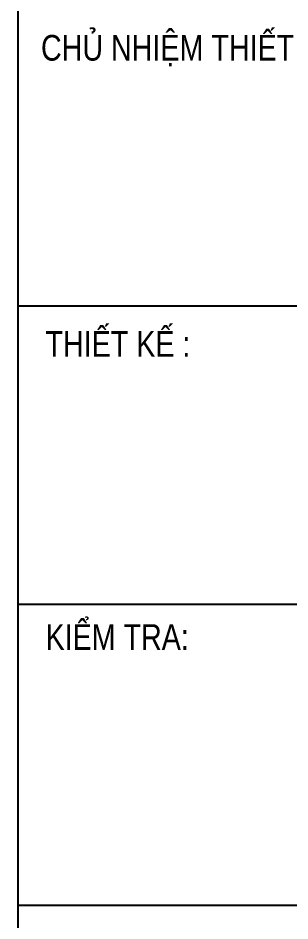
# Model space of a CAD drawing. Header units: inches. Extents: x 138 to 1256, y -84 to 787.
# Drawn here: x 869.47 to 881.74, y -38.28 to 2.44 of the extents above; entities that cross this region are included whole.
import ezdxf

# ---------------------------------------------------------------- set-up
doc = ezdxf.new("R2010")
doc.units = ezdxf.units.IN
doc.header["$MEASUREMENT"] = 0
for name, color, linetype in [('ENTTNTHIETKE1', 2, 'Continuous'), ('T.bao', 6, 'Continuous'), ('thep', 2, 'Continuous'), ('TXT', 5, 'Continuous')]:
    doc.layers.add(name, color=color, linetype=linetype)
doc.styles.add('T2', font='', dxfattribs={"width": 0.8})
doc.styles.get('T2').set_extended_font_data('.VnArialH')

# ---------------------------------------------------------------- blocks, each defined once
blk = doc.blocks.new('khung vpn')
at = {"layer": 'T.bao'}
for p, q in [((52549.4429, -4222.9869), (52555.8322, -4222.9869)), ((52549.4429, -4225.2406), (52555.8322, -4225.2406)), ((52549.4429, -4227.5165), (52555.8322, -4227.5165))]:
    blk.add_line(p, q, dxfattribs=at)
at = {"layer": 'thep'}
blk.add_lwpolyline([(52555.8322, -4196.073), (52555.8322, -4234.4741), (52549.4429, -4234.4741), (52549.4429, -4196.073)], close=True, dxfattribs=at)
at = {"layer": 'TXT', "linetype": 'Continuous', "style": 'T2', "width": 0.8}
for s, height, p in [('chñ nhiÖm thiÕt kÕ:', 0.194085, (52549.6165, -4221.1324)), ('thiÕt kÕ :', 0.19408, (52549.6508, -4223.3714)), ('kiÓm tra:', 0.19408, (52549.6508, -4225.587))]:
    blk.add_text(s, height=height, dxfattribs=at).set_placement(p)

msp = doc.modelspace()

# ---------------------------------------------------------------- block references
at = {"layer": 'ENTTNTHIETKE1', "color": 6, "xscale": 5.965326529308613, "yscale": 5.965326529308613, "zscale": 5.965326529308613}
msp.add_blockref('khung vpn', (-312605.119, 25180.949), dxfattribs=at)

doc.saveas('drawing.dxf')
